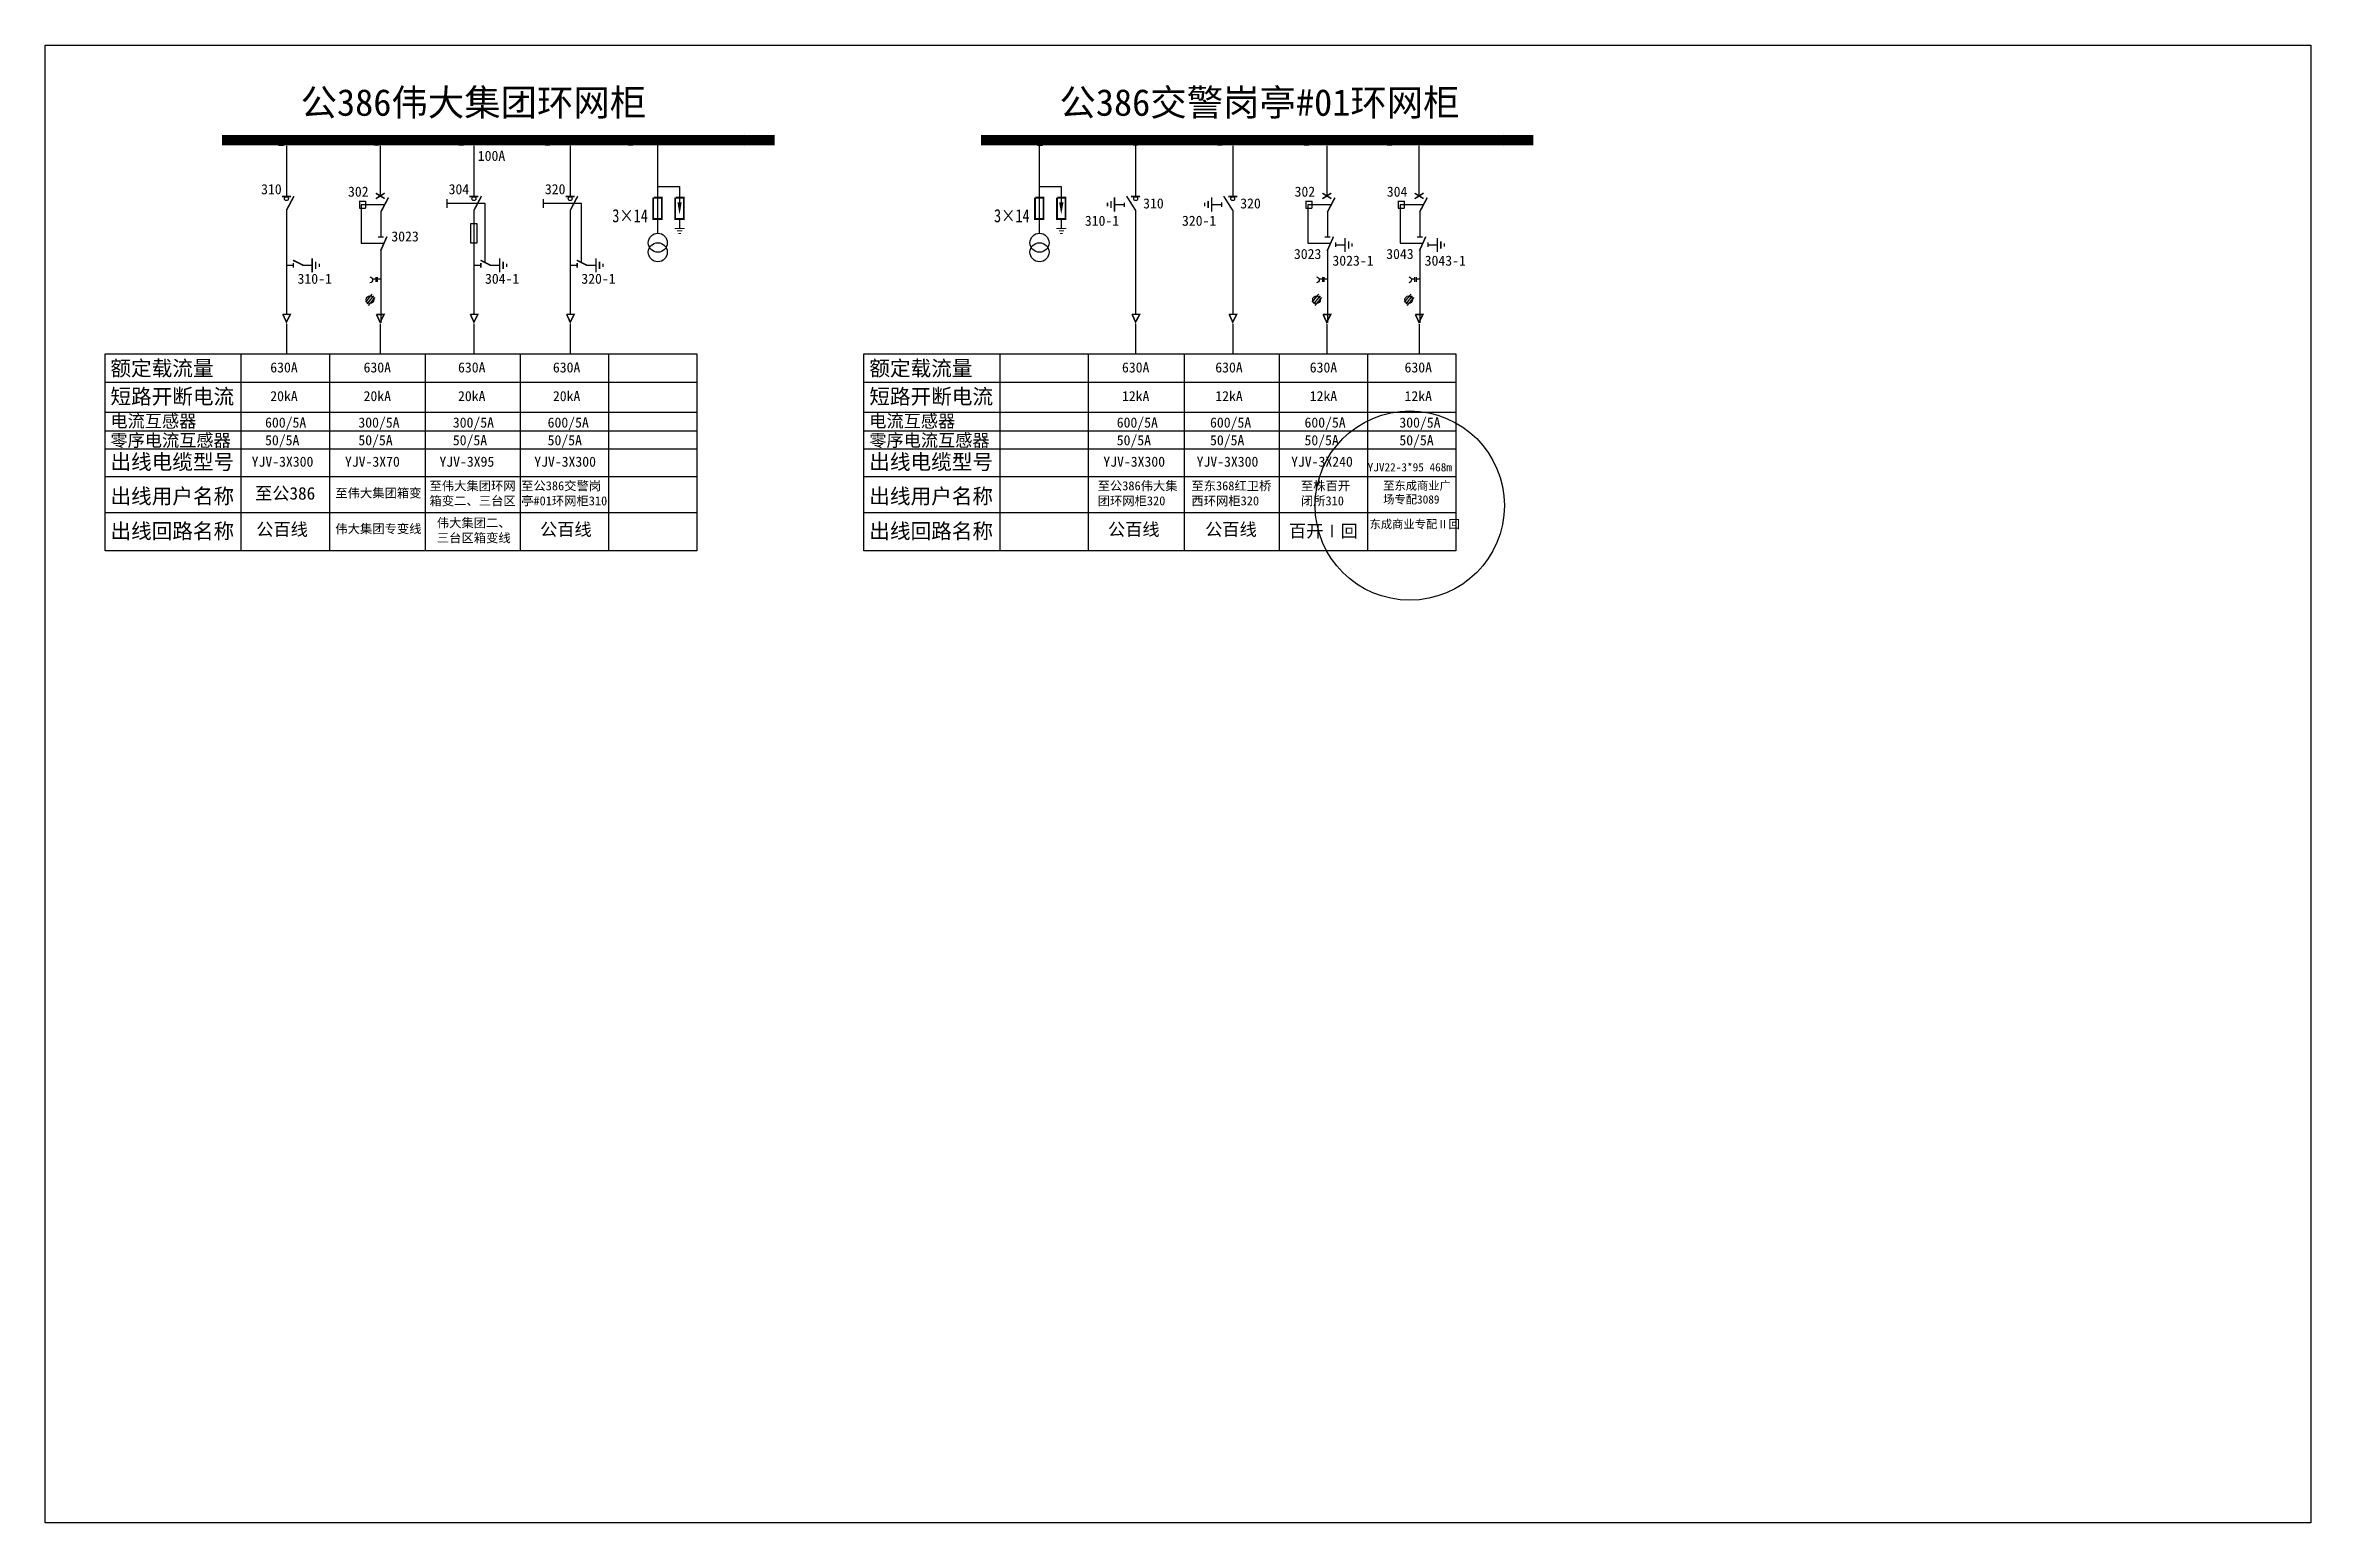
# Model space of a CAD drawing. Extents: x 242 to 692, y -197 to 96.
import ezdxf

# ---------------------------------------------------------------- set-up
doc = ezdxf.new("R2010")
doc.units = 0
doc.header["$LTSCALE"] = 0.774411
doc.linetypes.add('ACAD_ISO02W100', pattern=[15, 12, -3])
doc.linetypes.add('CENTER', pattern=[50.8, 31.75, -6.35, 6.35, -6.35])
doc.layers.get('0').update_dxf_attribs({"linetype": 'CONTINUOUS'})
doc.layers.add('1', color=7, linetype='CONTINUOUS')
doc.styles.add('HZ', font='')
doc.styles.add('ST', font='', dxfattribs={"width": 0.8})
doc.styles.get("Standard").update_dxf_attribs({"font": '', "height": 2.5})
doc.styles.get('HZ').set_extended_font_data('SimSun')
doc.styles.get('ST').set_extended_font_data('SimSun')
doc.styles.get('Standard').set_extended_font_data('SimSun')

# ---------------------------------------------------------------- blocks, each defined once
blk = doc.blocks.new('JD')
for points in [[(-2, 0.2), (-2, -0.2), (2, 0.2), (2, -0.2)], [(1, -1.2), (1, -0.8), (-1, -1.2), (-1, -0.8)], [(-0.5, -1.8), (-0.5, -2.2), (0.5, -1.8), (0.5, -2.2)]]:
    blk.add_trace(points)

msp = doc.modelspace()

# ---------------------------------------------------------------- linework, layer by layer
for p, q in [((290.14, 75.97), (290.14, 65.92)), ((308.73, 75.92), (308.73, 65.88)), ((327.34, 75.97), (327.34, 65.92)), ((346.44, 75.97), (346.44, 65.92)), ((458.62, 75.97), (458.62, 65.92)), ((477.88, 75.97), (477.88, 65.92)), ((496.52, 75.92), (496.52, 65.88)), ((514.83, 75.92), (514.83, 65.88)), ((290.14, 63.19), (290.14, 42.6)), ((304.61, 64.93), (304.61, 63.6)), ((304.61, 63.6), (305.81, 63.6)), ((305.81, 64.93), (305.81, 63.6)), ((327.34, 63.19), (327.34, 42.6)), ((346.44, 63.19), (346.44, 42.6)), ((458.62, 63.19), (458.62, 42.6)), ((477.88, 63.19), (477.88, 42.6)), ((492.4, 64.93), (492.4, 63.6)), ((492.4, 63.6), (493.6, 63.6)), ((493.6, 64.93), (493.6, 63.6)), ((510.71, 64.93), (510.71, 63.6)), ((510.71, 63.6), (511.91, 63.6)), ((511.91, 64.93), (511.91, 63.6)), ((308.88, 62.9), (308.88, 57.94)), ((496.67, 62.9), (496.67, 57.94)), ((514.97, 62.9), (514.97, 57.94)), ((308.88, 55.46), (308.88, 40.82)), ((496.67, 55.46), (496.67, 40.82)), ((514.97, 55.46), (514.97, 40.82)), ((290.14, 52.25), (291.53, 52.25)), ((293.34, 52.28), (295.22, 52.28)), ((327.34, 52.25), (328.72, 52.25)), ((330.53, 52.28), (332.42, 52.28)), ((346.44, 52.25), (347.83, 52.25)), ((349.64, 52.28), (351.52, 52.28)), ((307.12, 46.52), (305.8, 44.93)), ((307.42, 46.21), (306.09, 44.62)), ((307.68, 45.88), (306.35, 44.29)), ((494.91, 46.52), (493.59, 44.93)), ((495.21, 46.21), (493.88, 44.62)), ((495.47, 45.88), (494.14, 44.29)), ((513.22, 46.52), (511.89, 44.93)), ((513.51, 46.21), (512.19, 44.62)), ((513.78, 45.88), (512.45, 44.29)), ((254.16, -4.41), (254.17, 34.69)), ((254.17, 34.69), (371.56, 34.69)), ((281.13, 34.62), (281.13, -4.41)), ((298.66, 34.69), (298.66, -4.41)), ((317.68, 34.69), (317.68, -4.41)), ((336.53, 34.62), (336.53, -4.41)), ((354.05, 34.62), (354.05, -4.41)), ((371.56, 34.69), (371.56, -4.41)), ((404.71, -4.41), (404.72, 34.69)), ((404.72, 34.69), (522.11, 34.69)), ((431.68, 34.62), (431.68, -4.41)), ((449.2, 34.69), (449.2, -4.41)), ((468.22, 34.69), (468.22, -4.41)), ((487.07, 34.62), (487.07, -4.41)), ((504.59, 34.62), (504.59, -4.41)), ((522.11, 34.69), (522.11, -4.41)), ((254.24, 29.03), (371.56, 29.03)), ((404.78, 29.03), (522.11, 29.03)), ((254.24, 23.08), (371.56, 23.08)), ((404.78, 23.08), (522.11, 23.08)), ((254.24, 19.42), (371.56, 19.42)), ((404.78, 19.42), (522.11, 19.42)), ((254.24, 15.82), (371.56, 15.82)), ((404.78, 15.82), (522.11, 15.82)), ((254.24, 10.31), (371.56, 10.31)), ((404.78, 10.31), (522.11, 10.31)), ((371.56, 3.11), (254.16, 3.11)), ((522.11, 3.11), (404.71, 3.11)), ((371.56, -4.41), (254.16, -4.41)), ((522.11, -4.41), (404.71, -4.41))]:
    msp.add_line(p, q)
at = {"linetype": 'Continuous'}
for p, q in [((304.55, 64.98), (305.83, 64.98)), ((492.35, 64.98), (493.62, 64.98)), ((510.65, 64.98), (511.93, 64.98))]:
    msp.add_line(p, q, dxfattribs=at)
at = {"linetype": 'ACAD_ISO02W100'}
for p, q in [((304.99, 64.24), (304.99, 56.61)), ((309.48, 64.24), (304.99, 64.24)), ((492.78, 64.24), (492.78, 56.61)), ((497.27, 64.24), (492.78, 64.24)), ((511.09, 64.24), (511.09, 56.61)), ((515.58, 64.24), (511.09, 64.24)), ((304.99, 56.61), (309.47, 56.61)), ((492.78, 56.61), (497.26, 56.61)), ((511.09, 56.61), (515.57, 56.61))]:
    msp.add_line(p, q, dxfattribs=at)
at = {"color": 0}
for p, q in [((456.34, 64.23), (454.46, 64.23)), ((475.61, 64.23), (473.72, 64.23)), ((498.25, 56.33), (500.14, 56.33)), ((516.56, 56.33), (518.44, 56.33))]:
    msp.add_line(p, q, dxfattribs=at)
at = {"color": 0, "linetype": 'Continuous'}
for p, q in [((456.34, 64.65), (456.34, 63.87)), ((475.63, 64.67), (475.63, 63.85)), ((498.26, 56.76), (498.26, 55.9)), ((516.56, 56.76), (516.56, 55.9))]:
    msp.add_line(p, q, dxfattribs=at)
at = {"linetype": 'CENTER'}
for p, q in [((290.15, 40.63), (290.15, 34.61)), ((308.74, 40.59), (308.74, 34.57)), ((327.35, 40.63), (327.35, 34.61)), ((346.45, 40.63), (346.45, 34.61)), ((458.62, 40.63), (458.62, 34.61)), ((477.89, 40.63), (477.89, 34.61)), ((496.53, 40.59), (496.53, 34.57)), ((514.84, 40.59), (514.84, 34.57))]:
    msp.add_line(p, q, dxfattribs=at)
msp.add_lwpolyline([(242.31, 95.88), (691.74, 95.88), (691.74, -197.21), (242.31, -197.21)], close=True)
for points, const_width in [([(277.38, 77.06), (386.99, 77.06)], 2), ([(427.93, 77.06), (537.54, 77.06)], 2), ([(289.26, 65.88), (291.03, 65.88)], 0.3), ([(290.14, 63.12), (291.64, 65.96)], 0.3), ([(307.88, 65.44), (309.65, 66.56)], 0.3), ([(307.88, 66.54), (309.65, 65.47)], 0.3), ([(308.88, 62.82), (310.38, 65.67)], 0.3), ([(326.46, 65.88), (328.22, 65.88)], 0.3), ([(327.34, 63.12), (328.84, 65.96)], 0.3), ([(345.56, 65.88), (347.33, 65.88)], 0.3), ([(346.44, 63.12), (347.94, 65.96)], 0.3), ([(458.62, 63.12), (456.82, 65.96)], 0.3), ([(457.73, 65.88), (459.5, 65.88)], 0.3), ([(477.88, 63.12), (476.09, 65.96)], 0.3), ([(477, 65.88), (478.77, 65.88)], 0.3), ([(495.67, 65.44), (497.44, 66.56)], 0.3), ([(495.67, 66.54), (497.44, 65.47)], 0.3), ([(496.67, 62.82), (498.17, 65.67)], 0.3), ([(513.97, 65.44), (515.74, 66.56)], 0.3), ([(513.97, 66.54), (515.74, 65.47)], 0.3), ([(514.97, 62.82), (516.47, 65.67)], 0.3), ([(308.34, 57.86), (309.45, 57.86)], 0.3), ([(308.82, 55.09), (310.08, 57.92)], 0.3), ([(496.13, 57.86), (497.24, 57.86)], 0.3), ([(496.61, 55.09), (497.87, 57.92)], 0.3), ([(514.44, 57.86), (515.55, 57.86)], 0.3), ([(514.91, 55.09), (516.18, 57.92)], 0.3), ([(291.45, 53.24), (293.45, 52.25)], 0.3), ([(291.53, 52.71), (291.53, 51.78)], 0.3), ([(328.65, 53.24), (330.65, 52.25)], 0.3), ([(328.72, 52.71), (328.72, 51.78)], 0.3), ([(347.75, 53.24), (349.75, 52.25)], 0.3), ([(347.83, 52.71), (347.83, 51.78)], 0.3), ([(289.41, 42.51), (290.93, 42.51), (290.15, 40.96), (289.43, 42.54)], 0.3), ([(308, 42.47), (309.52, 42.47), (308.74, 40.92), (308.01, 42.49)], 0.3), ([(326.6, 42.51), (328.13, 42.51), (327.35, 40.96), (326.62, 42.54)], 0.3), ([(345.71, 42.51), (347.23, 42.51), (346.45, 40.96), (345.72, 42.54)], 0.3), ([(457.88, 42.51), (459.41, 42.51), (458.62, 40.96), (457.9, 42.54)], 0.3), ([(477.15, 42.51), (478.67, 42.51), (477.89, 40.96), (477.16, 42.54)], 0.3), ([(495.79, 42.47), (497.31, 42.47), (496.53, 40.92), (495.81, 42.49)], 0.3), ([(514.09, 42.47), (515.62, 42.47), (514.84, 40.92), (514.11, 42.49)], 0.3)]:
    msp.add_lwpolyline(points, dxfattribs=dict(const_width=const_width))
for points in [[(321.99, 65.34), (321.99, 63.67)], [(341.09, 65.34), (341.09, 63.67)], [(307.87, 49.47), (307.24, 49.47)], [(307.87, 49.89), (307.87, 48.98)], [(308.15, 49.89), (308.15, 48.98)], [(308.88, 49.47), (308.15, 49.47)], [(495.66, 49.47), (495.03, 49.47)], [(495.66, 49.89), (495.66, 48.98)], [(495.94, 49.89), (495.94, 48.98)], [(496.67, 49.47), (495.94, 49.47)], [(513.97, 49.47), (513.33, 49.47)], [(513.97, 49.89), (513.97, 48.98)], [(514.25, 49.89), (514.25, 48.98)], [(514.97, 49.47), (514.25, 49.47)]]:
    msp.add_lwpolyline(points)
at = {"linetype": 'ByBlock'}
for points in [[(329.57, 52.88), (329.57, 64.51), (321.99, 64.51)], [(348.67, 52.88), (348.67, 64.51), (341.09, 64.51)]]:
    msp.add_lwpolyline(points, dxfattribs=at)
at = {"color": 0, "linetype": 'Continuous'}
msp.add_lwpolyline([(326.74, 60.55), (327.9, 60.55), (327.9, 56.65), (326.74, 56.65)], close=True, dxfattribs=at)
for points in [[(306.7, 49.98, -0.877934), (306.72, 48.76)], [(494.49, 49.98, -0.877934), (494.51, 48.76)], [(512.8, 49.98, -0.877934), (512.82, 48.76)]]:
    msp.add_lwpolyline(points, format="xyb")
for centre, radius in [((289.11, 76.92), 0.996), ((308, 76.97), 0.996), ((324.79, 76.97), 0.996), ((341.95, 76.97), 0.996), ((358.42, 76.97), 0.996), ((381, 77.07), 0.996), ((439.66, 76.92), 0.996), ((458.55, 76.97), 0.996), ((475.33, 76.97), 0.996), ((492.5, 76.97), 0.996), ((508.97, 76.97), 0.996), ((531.55, 77.07), 0.996), ((290.14, 65.46), 0.384), ((327.34, 65.46), 0.384), ((346.44, 65.46), 0.384), ((458.62, 65.46), 0.384), ((477.88, 65.46), 0.384), ((306.7, 45.4), 0.757), ((494.5, 45.4), 0.757), ((512.8, 45.4), 0.757)]:
    msp.add_circle(centre, radius)
at = {"color": 1, "linetype": 'Continuous'}
msp.add_circle((513, 4.57), 18.78, dxfattribs=at)
at = {"layer": '1'}
for p, q in [((363.78, 76.76), (363.78, 58.51)), ((439.51, 76.76), (439.51, 58.51)), ((363.77, 67.85), (368.14, 67.85)), ((368.14, 67.85), (368.14, 64.66)), ((439.5, 67.85), (443.87, 67.85)), ((443.87, 67.85), (443.87, 64.66)), ((368.14, 61.3), (368.14, 59.65)), ((443.87, 61.3), (443.87, 59.65))]:
    msp.add_line(p, q, dxfattribs=at)
at = {"layer": '1', "const_width": 0.36}
for points in [[(362.91, 65.67), (362.91, 61.41), (364.62, 61.41), (364.62, 65.67), (362.97, 65.67)], [(367.28, 65.67), (367.28, 61.41), (368.99, 61.41), (368.99, 65.67), (367.34, 65.67)], [(438.64, 65.67), (438.64, 61.41), (440.35, 61.41), (440.35, 65.67), (438.7, 65.67)], [(443.01, 65.67), (443.01, 61.41), (444.72, 61.41), (444.72, 65.67), (443.07, 65.67)]]:
    msp.add_lwpolyline(points, dxfattribs=at)
at = {"layer": '1'}
for points in [[(368.14, 64.71, 0.84, 0, 0), (368.14, 62.31, 0, 0, 0)], [(443.87, 64.71, 0.84, 0, 0), (443.87, 62.31, 0, 0, 0)]]:
    msp.add_lwpolyline(points, format="xyseb", dxfattribs=at)
for centre in [(363.82, 56.71), (439.55, 56.71), (363.82, 54.83), (439.55, 54.83)]:
    msp.add_circle(centre, 1.89, dxfattribs=at)

# ---------------------------------------------------------------- block references
at = {"xscale": 0.7, "yscale": 0.7, "zscale": 0.7}
for p, rotation in [((454.43, 64.29), 270), ((473.7, 64.29), 270), ((500.16, 56.27), 89.99999999999999), ((518.47, 56.27), 89.99999999999999), ((295.25, 52.23), 90), ((332.44, 52.23), 90), ((351.55, 52.23), 90)]:
    msp.add_blockref('JD', p, dxfattribs=dict(at, rotation=rotation))
at = {"layer": '1', "xscale": 0.5040000006556511, "yscale": 0.5039999997243285, "zscale": 0.504}
for p in [(368.16, 59.57), (443.89, 59.57)]:
    msp.add_blockref('JD', p, dxfattribs=at)

# ---------------------------------------------------------------- texts
at = {"style": 'HZ'}
for s, height, p in [('公386伟大集团环网柜', 5.2942, (292.95, 81.9)), ('公386交警岗亭#01环网柜', 5.2942, (443.5, 81.9)), ('额定载流量', 3, (255.23, 30.31)), ('额定载流量', 3, (405.78, 30.31)), ('短路开断电流', 3, (255.23, 24.71)), ('短路开断电流', 3, (405.78, 24.71)), ('电流互感器', 2.5, (255.23, 20.09)), ('电流互感器', 2.5, (405.78, 20.09)), ('零序电流互感器', 2.5, (255.23, 16.27)), ('零序电流互感器', 2.5, (405.78, 16.27)), ('出线电缆型号', 3, (255.23, 11.74)), ('出线电缆型号', 3, (405.78, 11.74)), ('出线用户名称', 3, (255.23, 4.94)), ('出线用户名称', 3, (405.78, 4.94)), ('出线回路名称', 3, (255.23, -1.98)), ('出线回路名称', 3, (405.78, -1.98))]:
    msp.add_text(s, height=height, dxfattribs=at).set_placement(p)
for s, p in [('100A', (328.11, 72.96)), ('310', (285.12, 66.34)), ('302', (302.36, 65.85)), ('304', (322.32, 66.34)), ('320', (341.42, 66.34)), ('302', (490.15, 65.85)), ('304', (508.45, 65.85)), ('310', (460.11, 63.52)), ('320', (479.37, 63.52)), ('3023', (310.96, 56.97)), ('310-1', (448.54, 60.08)), ('320-1', (467.81, 60.08)), ('3023', (490.02, 53.49)), ('3023-1', (497.66, 52.16)), ('3043', (508.33, 53.49)), ('3043-1', (515.96, 52.16)), ('310-1', (292.35, 48.57)), ('304-1', (329.54, 48.57)), ('320-1', (348.65, 48.57)), ('630A', (286.94, 30.98)), ('630A', (305.45, 30.98)), ('630A', (324.19, 30.98)), ('630A', (343.01, 30.98)), ('630A', (455.91, 30.98)), ('630A', (474.42, 30.98)), ('630A', (493.16, 30.98)), ('630A', (511.97, 30.98)), ('20kA', (286.94, 25.29)), ('20kA', (305.45, 25.29)), ('20kA', (324.19, 25.29)), ('20kA', (343.01, 25.29)), ('12kA', (455.91, 25.29)), ('12kA', (474.42, 25.29)), ('12kA', (493.16, 25.29)), ('12kA', (511.97, 25.29)), ('50/5A', (285.91, 16.54)), ('600/5A', (285.91, 20.05)), ('300/5A', (304.42, 20.05)), ('50/5A', (304.42, 16.54)), ('300/5A', (323.16, 20.05)), ('50/5A', (323.16, 16.54)), ('50/5A', (341.97, 16.54)), ('600/5A', (341.97, 20.05)), ('50/5A', (454.87, 16.54)), ('600/5A', (454.87, 20.05)), ('50/5A', (473.38, 16.54)), ('600/5A', (473.38, 20.05)), ('50/5A', (492.12, 16.54)), ('600/5A', (492.12, 20.05)), ('300/5A', (510.94, 20.05)), ('50/5A', (510.94, 16.54)), ('YJV-3X300', (283.25, 12.28)), ('YJV-3X70', (301.76, 12.28)), ('YJV-3X95', (320.5, 12.28)), ('YJV-3X300', (339.31, 12.28)), ('YJV-3X300', (452.21, 12.28)), ('YJV-3X300', (470.72, 12.28)), ('YJV-3X240', (489.46, 12.28))]:
    msp.add_text(s, height=2).set_placement(p)
at = {"linetype": 'Continuous', "attachment_point": 1, "style": 'HZ'}
for s, insert, char_height, width in [('至伟大集团环网箱变二、三台区', (318.53, 9.39), 1.7908, 18.6001), ('至公386交警岗亭#01环网柜310', (336.71, 9.39), 1.7908, 17.4375), ('至公386伟大集团环网柜320', (451.08, 9.39), 1.7908, 15.8409), ('至东368红卫桥西环网柜320', (469.68, 9.39), 1.7908, 16.3188), ('至株百开闭所310', (491.4, 9.39), 1.791, 11.5779), ('至公386', (283.93, 8.25), 2.5, 22.9515), ('至伟大集团箱变', (299.84, 7.96), 1.791, 18.6001), ('公百线', (284.16, 1.1), 2.5, 22.9515), ('伟大集团专变线', (299.84, 0.88), 1.791, 18.6001), ('伟大集团二、三台区箱变线', (319.98, 2.05), 1.7908, 16.7589), ('公百线', (340.47, 1.1), 2.5, 22.9515), ('公百线', (453.13, 1.1), 2.5, 22.9515), ('公百线', (472.42, 1.1), 2.5, 22.9515), ('百开Ⅰ回', (489.05, 0.78), 2.5, 22.9515)]:
    msp.add_mtext(s, dxfattribs=dict(at, insert=insert, char_height=char_height, width=width))
at = {"color": 0, "attachment_point": 1}
for s, insert, char_height, width in [('YJV22-3*95 468m', (504.65, 12.99), 1.6394, 21.7447), ('至东成商业广场专配3089', (507.73, 9.34), 1.6394, 14.4504), ('东成商业专配Ⅱ回', (505.04, 1.69), 1.639, 21.5758)]:
    msp.add_mtext(s, dxfattribs=dict(at, insert=insert, char_height=char_height, width=width))
at = {"layer": '1', "style": 'ST', "width": 0.8}
for p in [(354.79, 60.78), (430.52, 60.78)]:
    msp.add_text('3×14', height=2.6, dxfattribs=at).set_placement(p)

doc.saveas('drawing.dxf')
